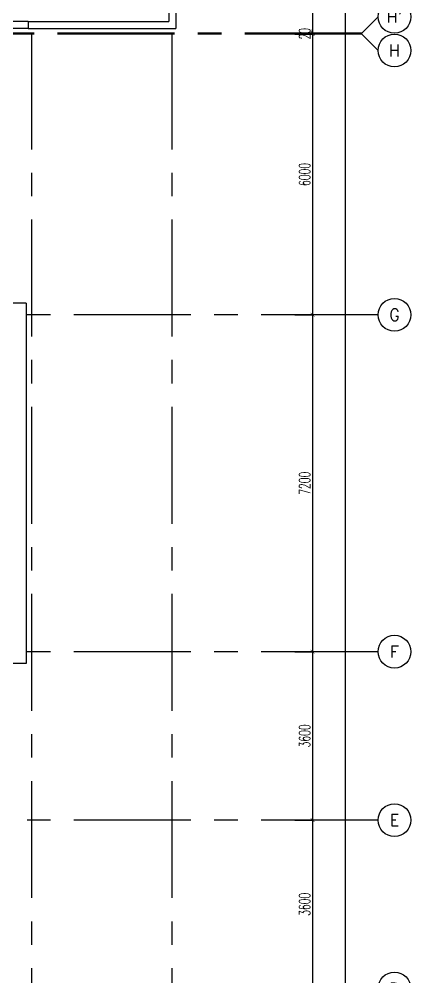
# Model space of a CAD drawing. Extents: x 88852.7 to 88945.7, y 39921.6 to 40001.1.
# Drawn here: x 88937.34 to 88945.71, y 39935.93 to 39956.4 of the extents above; entities that cross this region are included whole.
import ezdxf
from ezdxf.enums import TextEntityAlignment as Align

# ---------------------------------------------------------------- set-up
doc = ezdxf.new("R2010")
doc.units = 0
doc.header["$MEASUREMENT"] = 0
doc.header["$PDMODE"] = 34
doc.linetypes.add('CENTERX2', pattern=[4, 2.5, -0.5, 0.5, -0.5])
doc.layers.get('0').update_dxf_attribs({"color": 4, "linetype": 'CONTINUOUS'})
doc.layers.get('DEFPOINTS').update_dxf_attribs({"linetype": 'CONTINUOUS'})
for name, color, linetype in [('AX-CR', 2, 'CONTINUOUS'), ('AX-DIM', 4, 'CONTINUOUS'), ('AX-TXT', 2, 'CONTINUOUS'), ('AXES', 11, 'CENTERX2'), ('PROJ-L', 3, 'CONTINUOUS'), ('ROOF', 7, 'CONTINUOUS'), ('WALL', 2, 'CONTINUOUS')]:
    doc.layers.add(name, color=color, linetype=linetype)
doc.styles.add('ROMANS', font='ROMANS.shx', dxfattribs={"width": 0.6})
doc.dimstyles.new('DIM-OUT', dxfattribs={"dimscale": 0, "dimtxt": 0.24, "dimasz": 0.08, "dimexe": 0.02, "dimexo": 0.02, "dimgap": 0.05, "dimtad": 1, "dimdec": 0, "dimlfac": 1000, "dimzin": 0, "dimtxsty": 'ROMANS', "dimblk1": 'ARCHTICK', "dimblk2": 'ARCHTICK', "dimsah": 1, "dimcen": 0.01, "dimdle": 0.08, "dimclrd": 4, "dimclre": 4, "dimclrt": 2, "dimazin": 3, "dimtp": 2, "dimtm": 2, "dimtfac": 0.114286, "dimtdec": 0, "dimtix": 1, "dimtmove": 0, "dimatfit": 3, "dimtolj": 1, "dimtzin": 0})

# ---------------------------------------------------------------- blocks, each defined once
blk = doc.blocks.new('_ARCHTICK')
at = {"color": 0, "linetype": 'BYBLOCK', "const_width": 0.15}
blk.add_lwpolyline([(-0.5, -0.5), (0.5, 0.5)], dxfattribs=at)
blk = doc.blocks.new('*D58')
at = {"layer": 'AX-DIM', "color": 4}
for p, q in [((88943.23, 39956.1), (88943.63, 39956.1)), ((88943.23, 39956.08), (88943.63, 39956.08)), ((88943.61, 39956.1), (88943.61, 39956.18)), ((88943.61, 39956.1), (88943.61, 39956.08)), ((88943.61, 39956.08), (88943.61, 39956))]:
    blk.add_line(p, q, dxfattribs=at)
at = {"layer": 'DEFPOINTS', "color": 0}
for p in [(88943.21, 39956.1), (88943.21, 39956.08), (88943.61, 39956.08)]:
    blk.add_point(p, dxfattribs=at)
at = {"layer": 'AX-DIM', "color": 4, "xscale": 0.08, "yscale": 0.08, "zscale": 0.08}
for p, rotation in [((88943.61, 39956.1), 270), ((88943.61, 39956.08), 90)]:
    blk.add_blockref('_ARCHTICK', p, dxfattribs=dict(at, rotation=rotation))
at = {"layer": 'AX-DIM', "color": 2, "insert": (88943.44, 39956.09), "char_height": 0.24, "attachment_point": 5, "rotation": 90, "style": 'ROMANS'}
blk.add_mtext('\\A1;20', dxfattribs=at)
blk = doc.blocks.new('*D57')
at = {"layer": 'AX-DIM', "color": 4}
for p, q in [((88943.23, 39959.7), (88943.63, 39959.7)), ((88943.61, 39959.78), (88943.61, 39956.02)), ((88943.23, 39956.1), (88943.63, 39956.1))]:
    blk.add_line(p, q, dxfattribs=at)
at = {"layer": 'DEFPOINTS', "color": 0}
for p in [(88943.21, 39959.7), (88943.21, 39956.1), (88943.61, 39956.1)]:
    blk.add_point(p, dxfattribs=at)
at = {"layer": 'AX-DIM', "color": 4, "xscale": 0.08, "yscale": 0.08, "zscale": 0.08}
for p, rotation in [((88943.61, 39959.7), 90), ((88943.61, 39956.1), 270)]:
    blk.add_blockref('_ARCHTICK', p, dxfattribs=dict(at, rotation=rotation))
at = {"layer": 'AX-DIM', "color": 2, "insert": (88943.44, 39957.9), "char_height": 0.24, "attachment_point": 5, "rotation": 90, "style": 'ROMANS'}
blk.add_mtext('\\A1;3600', dxfattribs=at)
blk = doc.blocks.new('*D56')
at = {"layer": 'AX-DIM', "color": 4}
for p, q in [((88943.23, 39956.08), (88943.63, 39956.08)), ((88943.61, 39956.16), (88943.61, 39950)), ((88943.23, 39950.08), (88943.63, 39950.08))]:
    blk.add_line(p, q, dxfattribs=at)
at = {"layer": 'DEFPOINTS', "color": 0}
for p in [(88943.21, 39956.08), (88943.21, 39950.08), (88943.61, 39950.08)]:
    blk.add_point(p, dxfattribs=at)
at = {"layer": 'AX-DIM', "color": 4, "xscale": 0.08, "yscale": 0.08, "zscale": 0.08}
for p, rotation in [((88943.61, 39956.08), 90), ((88943.61, 39950.08), 270)]:
    blk.add_blockref('_ARCHTICK', p, dxfattribs=dict(at, rotation=rotation))
at = {"layer": 'AX-DIM', "color": 2, "insert": (88943.44, 39953.08), "char_height": 0.24, "attachment_point": 5, "rotation": 90, "style": 'ROMANS'}
blk.add_mtext('\\A1;6000', dxfattribs=at)
blk = doc.blocks.new('*D55')
at = {"layer": 'AX-DIM', "color": 4}
for p, q in [((88943.23, 39939.28), (88943.63, 39939.28)), ((88943.61, 39939.36), (88943.61, 39935.6)), ((88943.23, 39935.68), (88943.63, 39935.68))]:
    blk.add_line(p, q, dxfattribs=at)
at = {"layer": 'DEFPOINTS', "color": 0}
for p in [(88943.21, 39939.28), (88943.21, 39935.68), (88943.61, 39935.68)]:
    blk.add_point(p, dxfattribs=at)
at = {"layer": 'AX-DIM', "color": 4, "xscale": 0.08, "yscale": 0.08, "zscale": 0.08}
for p, rotation in [((88943.61, 39939.28), 90), ((88943.61, 39935.68), 270)]:
    blk.add_blockref('_ARCHTICK', p, dxfattribs=dict(at, rotation=rotation))
at = {"layer": 'AX-DIM', "color": 2, "insert": (88943.44, 39937.48), "char_height": 0.24, "attachment_point": 5, "rotation": 90, "style": 'ROMANS'}
blk.add_mtext('\\A1;3600', dxfattribs=at)
blk = doc.blocks.new('*D54')
at = {"layer": 'AX-DIM', "color": 4}
for p, q in [((88943.61, 39942.96), (88943.61, 39939.2)), ((88943.23, 39942.88), (88943.63, 39942.88)), ((88943.23, 39939.28), (88943.63, 39939.28))]:
    blk.add_line(p, q, dxfattribs=at)
at = {"layer": 'DEFPOINTS', "color": 0}
for p in [(88943.21, 39942.88), (88943.21, 39939.28), (88943.61, 39939.28)]:
    blk.add_point(p, dxfattribs=at)
at = {"layer": 'AX-DIM', "color": 4, "xscale": 0.08, "yscale": 0.08, "zscale": 0.08}
for p, rotation in [((88943.61, 39942.88), 90), ((88943.61, 39939.28), 270)]:
    blk.add_blockref('_ARCHTICK', p, dxfattribs=dict(at, rotation=rotation))
at = {"layer": 'AX-DIM', "color": 2, "insert": (88943.44, 39941.08), "char_height": 0.24, "attachment_point": 5, "rotation": 90, "style": 'ROMANS'}
blk.add_mtext('\\A1;3600', dxfattribs=at)
blk = doc.blocks.new('*D53')
at = {"layer": 'AX-DIM', "color": 4}
for p, q in [((88943.23, 39950.08), (88943.63, 39950.08)), ((88943.61, 39950.16), (88943.61, 39942.8)), ((88943.23, 39942.88), (88943.63, 39942.88))]:
    blk.add_line(p, q, dxfattribs=at)
at = {"layer": 'DEFPOINTS', "color": 0}
for p in [(88943.21, 39950.08), (88943.21, 39942.88), (88943.61, 39942.88)]:
    blk.add_point(p, dxfattribs=at)
at = {"layer": 'AX-DIM', "color": 4, "xscale": 0.08, "yscale": 0.08, "zscale": 0.08}
for p, rotation in [((88943.61, 39950.08), 90), ((88943.61, 39942.88), 270)]:
    blk.add_blockref('_ARCHTICK', p, dxfattribs=dict(at, rotation=rotation))
at = {"layer": 'AX-DIM', "color": 2, "insert": (88943.44, 39946.48), "char_height": 0.24, "attachment_point": 5, "rotation": 90, "style": 'ROMANS'}
blk.add_mtext('\\A1;7200', dxfattribs=at)
blk = doc.blocks.new('*D47')
at = {"layer": 'AX-DIM', "color": 4}
for p, q in [((88935.48, 39987.55), (88944.33, 39987.55)), ((88944.31, 39987.63), (88944.31, 39928.15)), ((88935.48, 39928.23), (88944.33, 39928.23))]:
    blk.add_line(p, q, dxfattribs=at)
at = {"layer": 'DEFPOINTS', "color": 0}
for p in [(88935.46, 39987.55), (88935.46, 39928.23), (88944.31, 39928.23)]:
    blk.add_point(p, dxfattribs=at)
at = {"layer": 'AX-DIM', "color": 4, "xscale": 0.08, "yscale": 0.08, "zscale": 0.08}
for p, rotation in [((88944.31, 39987.55), 90), ((88944.31, 39928.23), 270)]:
    blk.add_blockref('_ARCHTICK', p, dxfattribs=dict(at, rotation=rotation))
at = {"layer": 'AX-DIM', "color": 2, "insert": (88944.14, 39957.89), "char_height": 0.24, "attachment_point": 5, "rotation": 90, "style": 'ROMANS'}
blk.add_mtext('\\A1;59320', dxfattribs=at)
blk = doc.blocks.new('AXR')
at = {"layer": 'AX-CR'}
blk.add_circle((350, 0), 350, dxfattribs=at)

msp = doc.modelspace()

# ---------------------------------------------------------------- linework, layer by layer
at = {"layer": 'AXES'}
for p, q in [((88937.6103, 39921.6153), (88937.6103, 40000.4279)), ((88940.6103, 39921.6153), (88940.6103, 40000.4279)), ((88944.6603, 39956.0996), (88945.0103, 39956.4496)), ((88944.6603, 39956.0996), (88876.9703, 39956.0996)), ((88944.6603, 39956.0796), (88876.9703, 39956.0796)), ((88944.6603, 39956.0796), (88945.0103, 39955.7296)), ((88945.0103, 39950.0796), (88876.9703, 39950.0796)), ((88945.0103, 39942.8796), (88876.9703, 39942.8796)), ((88945.0103, 39939.2796), (88876.9703, 39939.2796))]:
    msp.add_line(p, q, dxfattribs=at)
at = {"layer": 'PROJ-L', "linetype": 'CONTINUOUS'}
for p, q in [((88937.486, 39950.3296), (88935.336, 39950.3296)), ((88937.486, 39950.3296), (88937.486, 39942.6296)), ((88937.486, 39942.6296), (88935.336, 39942.6296))]:
    msp.add_line(p, q, dxfattribs=at)
at = {"layer": 'ROOF'}
for p, q in [((88937.5353, 39956.3496), (88935.4603, 39956.3496)), ((88937.5353, 39956.1996), (88935.4603, 39956.1996))]:
    msp.add_line(p, q, dxfattribs=at)
at = {"layer": 'WALL'}
for p, q in [((88940.5353, 39961.9751), (88940.5353, 39956.3496)), ((88940.6853, 39961.9751), (88940.6853, 39956.1996)), ((88937.5353, 39956.3496), (88940.5353, 39956.3496)), ((88937.5353, 39956.3496), (88937.5353, 39956.1996)), ((88937.5353, 39956.1996), (88940.6853, 39956.1996))]:
    msp.add_line(p, q, dxfattribs=at)

# ---------------------------------------------------------------- block references
at = {"layer": 'AXES'}
ref = msp.add_blockref('AXR', (88945.0103, 39956.4496), dxfattribs=dict(at, xscale=0.001, yscale=0.001, zscale=0.001))
ref.add_attrib('AX', "H'", dxfattribs={"layer": 'AX-TXT', "height": 0.25, "style": 'ROMANS'}).set_placement((88945.3603, 39956.4496), align=Align.MIDDLE)
ref = msp.add_blockref('AXR', (88945.0103, 39955.7296), dxfattribs=dict(at, xscale=0.001, yscale=0.001, zscale=0.001))
ref.add_attrib('AX', 'H', dxfattribs={"layer": 'AX-TXT', "height": 0.25, "style": 'ROMANS'}).set_placement((88945.3603, 39955.7296), align=Align.MIDDLE)
ref = msp.add_blockref('AXR', (88945.0103, 39950.0796), dxfattribs=dict(at, xscale=0.001, yscale=0.001, zscale=0.001))
ref.add_attrib('AX', 'G', dxfattribs={"layer": 'AX-TXT', "height": 0.25, "style": 'ROMANS'}).set_placement((88945.3603, 39950.0796), align=Align.MIDDLE)
ref = msp.add_blockref('AXR', (88945.0103, 39942.8796), dxfattribs=dict(at, xscale=0.001, yscale=0.001, zscale=0.001))
ref.add_attrib('AX', 'F', dxfattribs={"layer": 'AX-TXT', "height": 0.25, "style": 'ROMANS'}).set_placement((88945.3603, 39942.8796), align=Align.MIDDLE)
ref = msp.add_blockref('AXR', (88945.0103, 39939.2796), dxfattribs=dict(at, xscale=0.001, yscale=0.001, zscale=0.001))
ref.add_attrib('AX', 'E', dxfattribs={"layer": 'AX-TXT', "height": 0.25, "style": 'ROMANS'}).set_placement((88945.3603, 39939.2796), align=Align.MIDDLE)
ref = msp.add_blockref('AXR', (88945.0103, 39935.6796), dxfattribs=dict(at, xscale=0.001, yscale=0.001, zscale=0.001))
ref.add_attrib('AX', 'D', dxfattribs={"layer": 'AX-TXT', "height": 0.25, "style": 'ROMANS'}).set_placement((88945.3603, 39935.6796), align=Align.MIDDLE)

# ---------------------------------------------------------------- dimensions: what is measured, and where the dimension line sits
at = {"layer": 'AX-DIM'}
for base, p1, p2, picture, middle in [((88944.3103, 39928.2296), (88935.4603, 39987.5496), (88935.4603, 39928.2296), '*D47', (88944.1403, 39957.8896)), ((88943.6103, 39956.0996), (88943.2103, 39959.6996), (88943.2103, 39956.0996), '*D57', (88943.4403, 39957.8996)), ((88943.6103, 39956.0796), (88943.2103, 39956.0996), (88943.2103, 39956.0796), '*D58', (88943.4403, 39956.0896)), ((88943.6103, 39950.0796), (88943.2103, 39956.0796), (88943.2103, 39950.0796), '*D56', (88943.4403, 39953.0796)), ((88943.6103, 39942.8796), (88943.2103, 39950.0796), (88943.2103, 39942.8796), '*D53', (88943.4403, 39946.4796)), ((88943.6103, 39939.2796), (88943.2103, 39942.8796), (88943.2103, 39939.2796), '*D54', (88943.4403, 39941.0796)), ((88943.6103, 39935.6796), (88943.2103, 39939.2796), (88943.2103, 39935.6796), '*D55', (88943.4403, 39937.4796))]:
    dim = msp.add_linear_dim(base=base, p1=p1, p2=p2, angle=270, dimstyle='DIM-OUT', override={"dimscale": 1}, dxfattribs=at)
    dim.commit()
    dim.dimension.update_dxf_attribs({"geometry": picture, "text_midpoint": middle})

doc.saveas('drawing.dxf')
